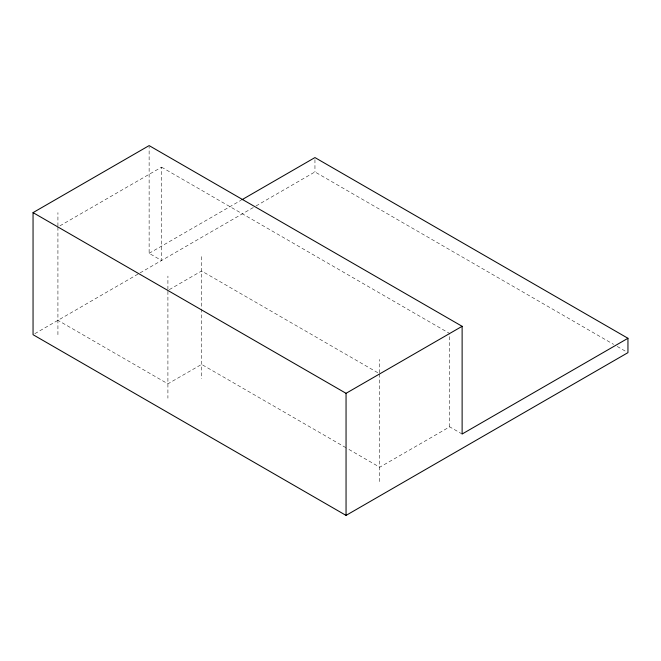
<?xml version="1.0" encoding="UTF-8"?>
<svg xmlns="http://www.w3.org/2000/svg" width="661" height="661" viewBox="0 0 661 661"><rect width="100%" height="100%" fill="white"/><g stroke="black" fill="none" stroke-linecap="round" stroke-linejoin="round"><path stroke-width="0.5" stroke-dasharray="3.31 2.48" d="M57.92 225.971L57.928 212.635M57.92 334.697L57.92 226.996L161.565 167.159L161.565 260.5L149.13 253.312L149.13 146.626M167.911 289.411L167.919 276.075M201.597 256.625L201.597 307.935M379.728 372.812L379.736 359.468M149.13 253.312L240.959 200.3M34.835 333.665L139.231 273.39M140.099 272.886L255.179 206.447M256.071 205.935L314.95 171.934L613.639 344.381M462.122 434.021L449.687 426.841L379.728 467.228L346.777 448.208M617.217 346.447L627.058 352.131M161.565 167.159L449.687 333.508L449.687 426.841M345.885 447.687L201.597 364.385L167.911 383.834L57.92 320.329M379.728 481.588L379.728 373.837L201.597 270.993L167.911 290.435L167.911 398.195M314.95 159.631L314.95 171.934M201.597 308.968L201.597 378.745"/><path stroke-width="0.99" d="M627.95 338.283L462.122 434.021L462.122 326.303L149.13 145.602L33.05 212.619L33.05 334.697L346.05 515.398L627.95 352.644L627.95 338.283L314.95 157.574L241.852 199.787M346.05 515.398L346.05 393.32L462.122 326.303M33.05 212.619L346.05 393.32"/></g></svg>
